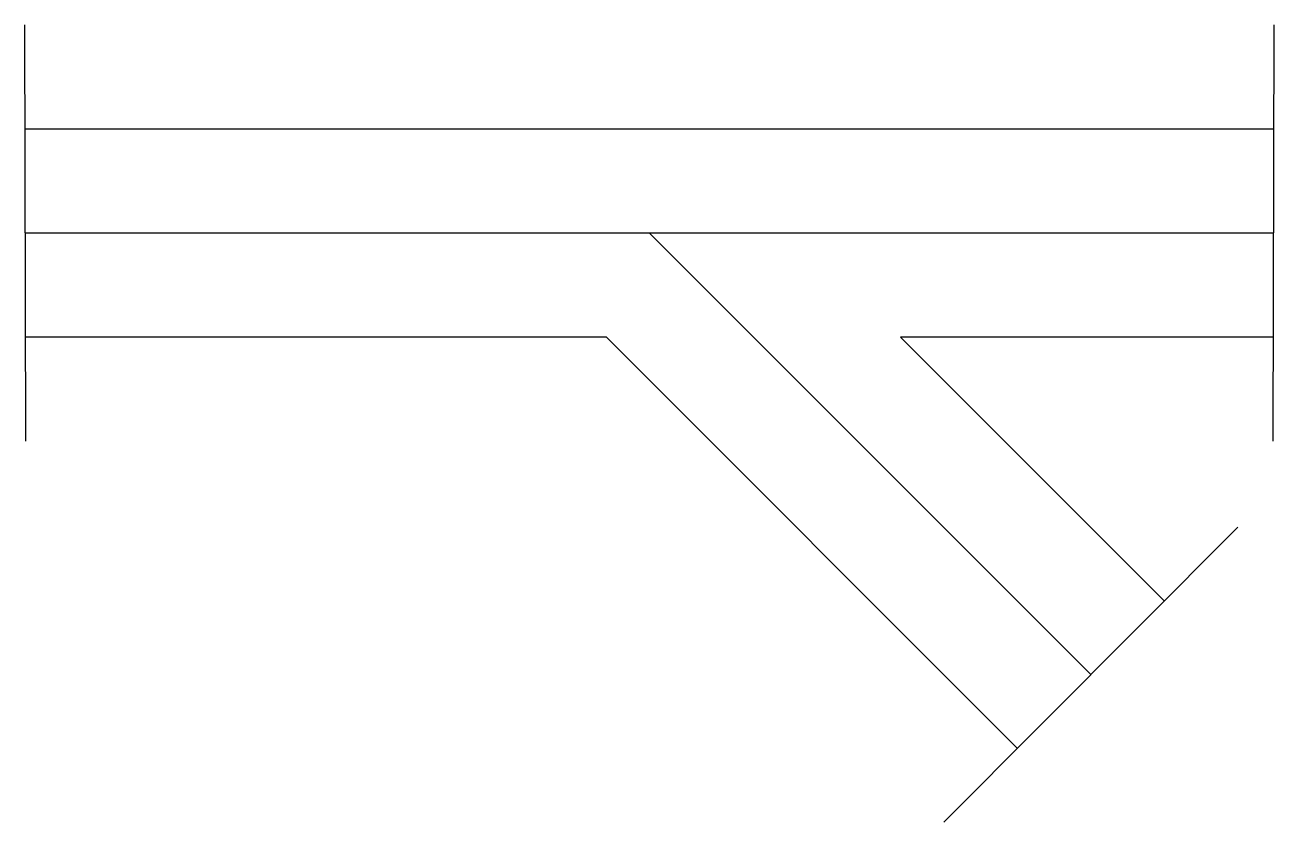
# Model space of a CAD drawing. Extents: x -1.5 to 1.5, y -1.41 to 0.5.
import ezdxf

# ---------------------------------------------------------------- set-up
doc = ezdxf.new("R2010")
doc.units = 0
doc.header["$LTSCALE"] = 0.01
doc.header["$MEASUREMENT"] = 0
doc.layers.get('0').update_dxf_attribs({"lineweight": 20})

msp = doc.modelspace()

# ---------------------------------------------------------------- linework, layer by layer
at = {"color": 0, "linetype": 'ByBlock', "lineweight": -2}
for points in [[(-1.4991, -0.5), (-1.5009, 0.5)], [(1.4991, -0.5), (1.5009, 0.5)], [(1.5, 0.25), (0, 0.25), (-1.5, 0.25)], [(1.5, 0), (0, 0), (-1.5, 0)], [(0, 0), (1.0607, -1.0607)], [(-0.1036, -0.25), (-1.5, -0.25)], [(-0.1036, -0.25), (0.8839, -1.2374)], [(1.5, -0.25), (0.6036, -0.25)], [(0.6036, -0.25), (1.2374, -0.8839)], [(0.7077, -1.4148), (1.4136, -0.7065)]]:
    msp.add_lwpolyline(points, dxfattribs=at)

doc.saveas('drawing.dxf')
